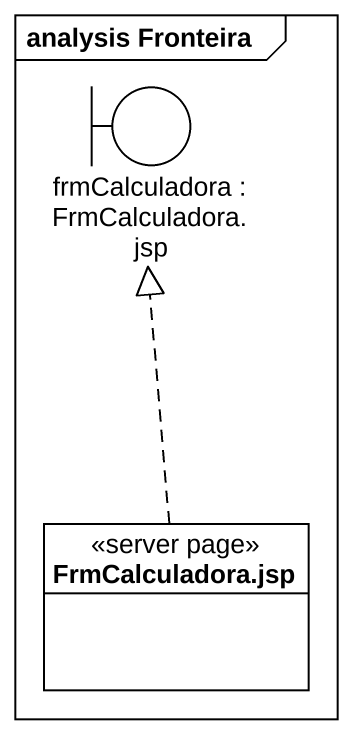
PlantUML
@startuml
mainframe analysis Fronteira
allowmixing
hide circle
hide empty members
boundary "frmCalculadora : FrmCalculadora.jsp" as frmCalculadora
class "FrmCalculadora.jsp" as FrmCalculadora_jsp <<server page>>
FrmCalculadora_jsp .up.|> frmCalculadora
@enduml
